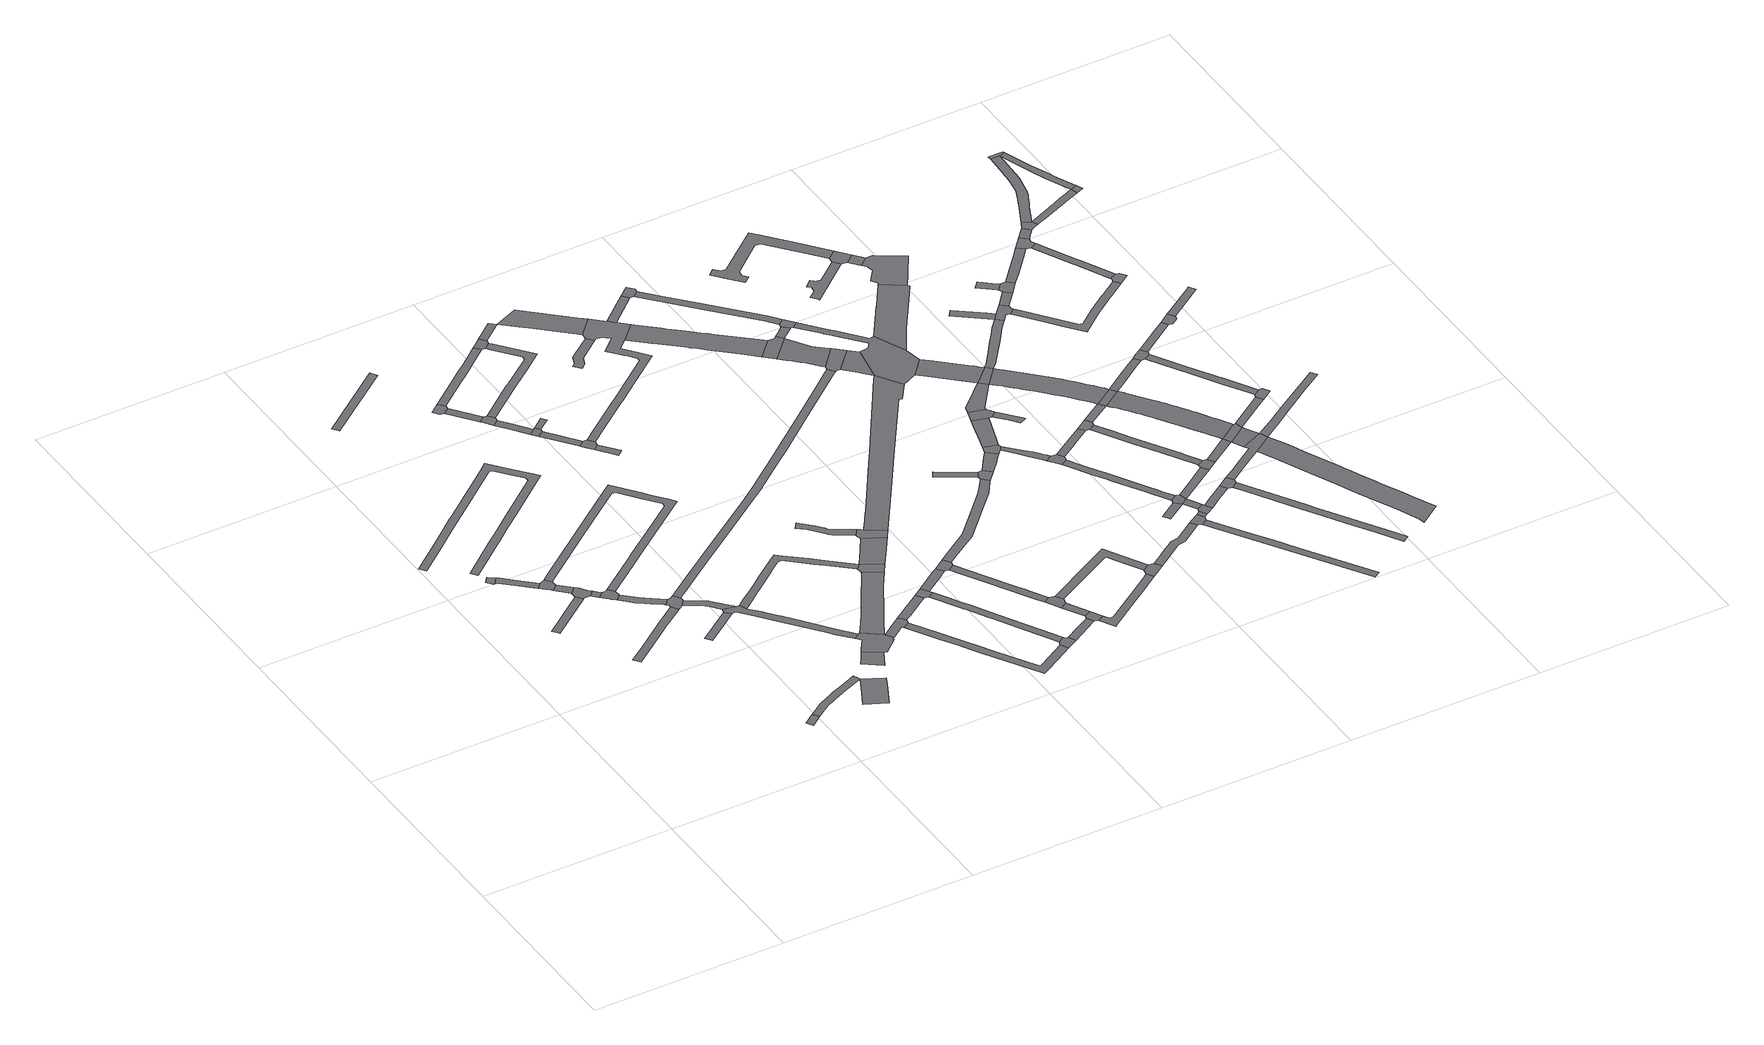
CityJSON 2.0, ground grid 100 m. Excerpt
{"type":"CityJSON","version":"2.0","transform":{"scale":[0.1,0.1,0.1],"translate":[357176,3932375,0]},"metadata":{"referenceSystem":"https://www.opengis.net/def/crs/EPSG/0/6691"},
"CityObjects":{
"road1":{"type":"Road","geometry":[{"type":"MultiSurface","lod":"1","boundaries":[[[0,1,2,3,4]]]}]},
"road2":{"type":"Road","attributes":{"RoadStructureAttribute.sectionType":"1"},"geometry":[{"type":"MultiSurface","lod":"1","boundaries":[[[5,6,7,8,9,10,11,12,13]]]}]},
"road3":{"type":"Road","attributes":{"RoadStructureAttribute.sectionType":"1"},"geometry":[{"type":"MultiSurface","lod":"1","boundaries":[[[3,14,15,16,17,18,19,20,4]]]}]},
"road4":{"type":"Road","geometry":[{"type":"MultiSurface","lod":"1","boundaries":[[[21,22,23,18,17,24,25,26]]]}]},
"road5":{"type":"Road","attributes":{"RoadStructureAttribute.sectionType":"1"},"geometry":[{"type":"MultiSurface","lod":"1","boundaries":[[[25,27,28,29,26]]]}]},
"road6":{"type":"Road","attributes":{"RoadStructureAttribute.sectionType":"1"},"geometry":[{"type":"MultiSurface","lod":"1","boundaries":[[[30,31,32,33,34,35,36,37,38,39]]]}]},
"road7":{"type":"Road","geometry":[{"type":"MultiSurface","lod":"1","boundaries":[[[40,41,42,28,27,13,12,43,44]]]}]},
"road8":{"type":"Road","geometry":[{"type":"MultiSurface","lod":"1","boundaries":[[[45,46,47,48]]]}]},
"road9":{"type":"Road","attributes":{"RoadStructureAttribute.sectionType":"1"},"geometry":[{"type":"MultiSurface","lod":"1","boundaries":[[[49,50,51,52,40,44]]]}]},
"road10":{"type":"Road","geometry":[{"type":"MultiSurface","lod":"1","boundaries":[[[53,54,55,56,51,50,57,58,59,60]]]}]},
"road11":{"type":"Road","attributes":{"RoadStructureAttribute.sectionType":"1"},"geometry":[{"type":"MultiSurface","lod":"1","boundaries":[[[61,62,63,64,65,66,67,68,69,70,71,72,73,74,75,76,77,78,79,80,81,82,83,84,85,86,87,88,89,90,91,92]]]}]},
"road12":{"type":"Road","attributes":{"RoadStructureAttribute.sectionType":"1"},"geometry":[{"type":"MultiSurface","lod":"1","boundaries":[[[93,94,95,96,97,98,99,100,101,102,103,104,53,60]]]}]},
"road13":{"type":"Road","geometry":[{"type":"MultiSurface","lod":"1","boundaries":[[[38,105,106,107,108,109,110,111,112,100,99,113,39]]]}]},
"road14":{"type":"Road","attributes":{"RoadStructureAttribute.sectionType":"1"},"geometry":[{"type":"MultiSurface","lod":"1","boundaries":[[[114,115,116,117,118,119,120,121]]]}]},
"road15":{"type":"Road","geometry":[{"type":"MultiSurface","lod":"1","boundaries":[[[47,122,123,124,125,126,127,128,129,130,131,132,133,134,135,129,136,137,138,139,140,141,142,143,48]]]}]},
"road16":{"type":"Road","geometry":[{"type":"MultiSurface","lod":"1","boundaries":[[[144,145,146,147,148,149,107,106]]]}]},
"road17":{"type":"Road","attributes":{"RoadStructureAttribute.sectionType":"1"},"geometry":[{"type":"MultiSurface","lod":"1","boundaries":[[[150,151,152,153,154,155]]]}]},
"road18":{"type":"Road","attributes":{"RoadStructureAttribute.sectionType":"1"},"geometry":[{"type":"MultiSurface","lod":"1","boundaries":[[[21,156,157,158,159,160,161,162,163,164,165,166,55,54,167,168,169,170,171,172,173,174,175,176,177,178,179,180,22]]]}]},
"road19":{"type":"Road","attributes":{"RoadStructureAttribute.sectionType":"1"},"geometry":[{"type":"MultiSurface","lod":"1","boundaries":[[[120,181,182,183,184,185,186,187,188,189,190,191,192,193,194,195,196,197,198,199,200,147,146,121]]]}]},
"road20":{"type":"Road","geometry":[{"type":"MultiSurface","lod":"1","boundaries":[[[201,202,203,204,205]]]}]},
"road21":{"type":"Road","geometry":[{"type":"MultiSurface","lod":"1","boundaries":[[[206,207,208,209,210,211,212]]]}]},
"road22":{"type":"Road","attributes":{"RoadStructureAttribute.sectionType":"1"},"geometry":[{"type":"MultiSurface","lod":"1","boundaries":[[[213,210,209,214,215]]]}]},
"road23":{"type":"Road","geometry":[{"type":"MultiSurface","lod":"1","boundaries":[[[189,188,216,217,202,201,218,219,220,221,222,223,224]]]}]},
"road24":{"type":"Road","geometry":[{"type":"MultiSurface","lod":"1","boundaries":[[[214,225,226,227,228,229,215]]]}]},
"road25":{"type":"Road","attributes":{"RoadStructureAttribute.sectionType":"1"},"geometry":[{"type":"MultiSurface","lod":"1","boundaries":[[[230,227,226,231,232,233]]]}]},
"road26":{"type":"Road","geometry":[{"type":"MultiSurface","lod":"1","boundaries":[[[234,235,233,232,236,237,238]]]}]},
"road27":{"type":"Road","attributes":{"RoadStructureAttribute.sectionType":"1"},"geometry":[{"type":"MultiSurface","lod":"1","boundaries":[[[239,240,241,242,243,244,245,246,247,248,249,250,200,199,251,252,253,254,255,256,257,258,259,260,261,262,263]]]}]},
"road28":{"type":"Road","geometry":[{"type":"MultiSurface","lod":"1","boundaries":[[[264,265,266,267,222,221,268,269]]]}]},
"road29":{"type":"Road","attributes":{"RoadStructureAttribute.sectionType":"1"},"geometry":[{"type":"MultiSurface","lod":"1","boundaries":[[[237,270,271,272,238]]]}]},
"road30":{"type":"Road","geometry":[{"type":"MultiSurface","lod":"1","boundaries":[[[234,273,274,275,235]]]}]},
"road31":{"type":"Road","attributes":{"RoadStructureAttribute.sectionType":"1"},"geometry":[{"type":"MultiSurface","lod":"1","boundaries":[[[276,277,278,279,280,206,212,281,282,283,284,285]]]}]},
"road32":{"type":"Road","geometry":[{"type":"MultiSurface","lod":"1","boundaries":[[[286,287,271,270,288,289,290,291]]]}]},
"road33":{"type":"Road","attributes":{"function":"3","RoadStructureAttribute.sectionType":"1"},"geometry":[{"type":"MultiSurface","lod":"1","boundaries":[[[292,293,294,295,296,297,298,299,300,224,223,301,302,303,304]]]}]},
"road34":{"type":"Road","attributes":{"RoadStructureAttribute.sectionType":"1"},"geometry":[{"type":"MultiSurface","lod":"1","boundaries":[[[290,305,306,291]]]}]},
"road35":{"type":"Road","attributes":{"RoadStructureAttribute.sectionType":"1"},"geometry":[{"type":"MultiSurface","lod":"1","boundaries":[[[265,307,308,309,310,311,312,313,314,315,266]]]}]},
"road36":{"type":"Road","attributes":{"RoadStructureAttribute.sectionType":"1"},"geometry":[{"type":"MultiSurface","lod":"1","boundaries":[[[316,317,318,319,320,321,322,229,228,323,324,325,326,327,328]]]}]},
"road37":{"type":"Road","attributes":{"RoadStructureAttribute.sectionType":"1"},"geometry":[{"type":"MultiSurface","lod":"1","boundaries":[[[329,330,331,332,333,334,335,336,337,338,339,340,341,342,343,344,345,346,264,269]]]}]},
"road38":{"type":"Road","geometry":[{"type":"MultiSurface","lod":"1","boundaries":[[[347,263,262,292,304]]]}]},
"road39":{"type":"Road","geometry":[{"type":"MultiSurface","lod":"1","boundaries":[[[348,312,311,349,350,351]]]}]},
"road40":{"type":"Road","geometry":[{"type":"MultiSurface","lod":"1","boundaries":[[[316,328,352,353,354,276,285]]]}]},
"road41":{"type":"Road","attributes":{"RoadStructureAttribute.sectionType":"1"},"geometry":[{"type":"MultiSurface","lod":"1","boundaries":[[[355,356,357,358,359,360,361,362,363,364,365,366,367,368]]]}]},
"road42":{"type":"Road","attributes":{"function":"3","RoadStructureAttribute.sectionType":"1"},"geometry":[{"type":"MultiSurface","lod":"1","boundaries":[[[369,370,371,372,263,347]]]}]},
"road43":{"type":"Road","attributes":{"RoadStructureAttribute.sectionType":"1"},"geometry":[{"type":"MultiSurface","lod":"1","boundaries":[[[108,373,374,375,376,377,378,379,380,381,382,383,384,385,386,387,388,389,390,391,392,393,394,395,396,397,398,399,400,401,109]]]}]},
"road44":{"type":"Road","attributes":{"RoadStructureAttribute.sectionType":"1"},"geometry":[{"type":"MultiSurface","lod":"1","boundaries":[[[402,403,404,405,406,407,350,349,408,409,410,411,412,413,414]]]}]},
"road45":{"type":"Road","attributes":{"RoadStructureAttribute.sectionType":"1"},"geometry":[{"type":"MultiSurface","lod":"1","boundaries":[[[415,348,351,416,417,418,419]]]}]},
"road46":{"type":"Road","attributes":{"RoadStructureAttribute.sectionType":"1"},"geometry":[{"type":"MultiSurface","lod":"1","boundaries":[[[420,353,352,421,422]]]}]},
"road47":{"type":"Road","geometry":[{"type":"MultiSurface","lod":"1","boundaries":[[[370,423,424,425,426,355,368,371]]]}]},
"road48":{"type":"Road","geometry":[{"type":"MultiSurface","lod":"1","boundaries":[[[338,337,427,428,429,430,402,414]]]}]},
"road49":{"type":"Road","attributes":{"RoadStructureAttribute.sectionType":"1"},"geometry":[{"type":"MultiSurface","lod":"1","boundaries":[[[431,432,433,434,435,436,437,438,439,440,441,442,443,444,445,446,447,448,449,450,287,286,451,452,453,454,455,456,457,458,459,460,461,462,463,464,465]]]}]},
"road50":{"type":"Road","geometry":[{"type":"MultiSurface","lod":"1","boundaries":[[[418,466,467,468,469,470,419]]]}]},
"road51":{"type":"Road","attributes":{"RoadStructureAttribute.sectionType":"1"},"geometry":[{"type":"MultiSurface","lod":"1","boundaries":[[[434,471,472,473,474,475,476,477,478,435]]]}]},
"road52":{"type":"Road","attributes":{"RoadStructureAttribute.sectionType":"1"},"geometry":[{"type":"MultiSurface","lod":"1","boundaries":[[[466,479,480,481,482,483,484,485,486,487,488,489,490,467]]]}]},
"road53":{"type":"Road","attributes":{"RoadStructureAttribute.sectionType":"1"},"geometry":[{"type":"MultiSurface","lod":"1","boundaries":[[[428,491,492,493,494,495,429]]]}]},
"road54":{"type":"Road","attributes":{"RoadStructureAttribute.sectionType":"1"},"geometry":[{"type":"MultiSurface","lod":"1","boundaries":[[[496,497,498,499,500,433,432,501,502,503,504,422]]]}]},
"road55":{"type":"Road","geometry":[{"type":"MultiSurface","lod":"1","boundaries":[[[505,506,485,484,507,508,509,510]]]}]},
"road56":{"type":"Road","attributes":{"RoadStructureAttribute.sectionType":"1"},"geometry":[{"type":"MultiSurface","lod":"1","boundaries":[[[511,509,508,512]]]}]},
"road57":{"type":"Road","geometry":[{"type":"MultiSurface","lod":"1","boundaries":[[[511,512,493,492,513,514]]]}]},
"road58":{"type":"Road","attributes":{"RoadStructureAttribute.sectionType":"1"},"geometry":[{"type":"MultiSurface","lod":"1","boundaries":[[[515,516,517,518,519,520,521,522,523,524,469,468,525,526,527,528,529,530,531,532,533,534,535,536]]]}]},
"road59":{"type":"Road","attributes":{"RoadStructureAttribute.sectionType":"1"},"geometry":[{"type":"MultiSurface","lod":"1","boundaries":[[[513,537,538,539,540,541,542,543,544,545,546,547,548,549,550,551,552,553,554,555,514]]]}]},
"road60":{"type":"Road","geometry":[{"type":"MultiSurface","lod":"1","boundaries":[[[464,556,557,465]]]}]},
"road61":{"type":"Road","attributes":{"function":"3","RoadStructureAttribute.sectionType":"1"},"geometry":[{"type":"MultiSurface","lod":"1","boundaries":[[[558,559,560,561,562,563,564,565,566,567,568,569,570,571,572,573,574,575,576,577,578,424,423]]]}]},
"road62":{"type":"Road","attributes":{"RoadStructureAttribute.sectionType":"1"},"geometry":[{"type":"MultiSurface","lod":"1","boundaries":[[[579,580,581,582,583,584,585,586,587,505,510]]]}]},
"road63":{"type":"Road","attributes":{"RoadStructureAttribute.sectionType":"1"},"geometry":[{"type":"MultiSurface","lod":"1","boundaries":[[[588,589,590,591,592,593,594,595,596,597,598,599,600,462,461,601,602,603,604,605,606,607,608,609,610]]]}]},
"road64":{"type":"Road","geometry":[{"type":"MultiSurface","lod":"1","boundaries":[[[556,611,612,613,614,615,557]]]}]},
"road65":{"type":"Road","attributes":{"RoadStructureAttribute.sectionType":"1"},"geometry":[{"type":"MultiSurface","lod":"1","boundaries":[[[616,617,618,619,620]]]}]},
"road66":{"type":"Road","geometry":[{"type":"MultiSurface","lod":"1","boundaries":[[[621,622,623,584,583,546,545]]]}]},
"road67":{"type":"Road","geometry":[{"type":"MultiSurface","lod":"1","boundaries":[[[624,616,620,625,515,536,626]]]}]},
"road68":{"type":"Road","geometry":[{"type":"MultiSurface","lod":"1","boundaries":[[[627,628,629,630,588,610]]]}]},
"road69":{"type":"Road","attributes":{"RoadStructureAttribute.sectionType":"1"},"geometry":[{"type":"MultiSurface","lod":"1","boundaries":[[[631,632,633,613,612,634,635,636,637,638,639]]]}]},
"road70":{"type":"Road","attributes":{"RoadStructureAttribute.sectionType":"1"},"geometry":[{"type":"MultiSurface","lod":"1","boundaries":[[[640,641,642,643,644,624,626]]]}]},
"road71":{"type":"Road","attributes":{"RoadStructureAttribute.sectionType":"1"},"geometry":[{"type":"MultiSurface","lod":"1","boundaries":[[[645,646,647,648,628,627,649,650,651,652,653,654,655]]]}]},
"road72":{"type":"Road","geometry":[{"type":"MultiSurface","lod":"1","boundaries":[[[656,657,643,642,658,659]]]}]},
"road73":{"type":"Road","attributes":{"RoadStructureAttribute.sectionType":"1"},"geometry":[{"type":"MultiSurface","lod":"1","boundaries":[[[628,660,661,662,663,629]]]}]},
"road74":{"type":"Road","geometry":[{"type":"MultiSurface","lod":"1","boundaries":[[[654,387,386,664,665,666,667,668,655]]]}]},
"road75":{"type":"Road","attributes":{"RoadStructureAttribute.sectionType":"1"},"geometry":[{"type":"MultiSurface","lod":"1","boundaries":[[[669,670,671,672,673,674,675,676,677,623,622]]]}]},
"road76":{"type":"Road","attributes":{"RoadStructureAttribute.sectionType":"1"},"geometry":[{"type":"MultiSurface","lod":"1","boundaries":[[[665,678,679,566,680,666]]]}]},
"road77":{"type":"Road","geometry":[{"type":"MultiSurface","lod":"1","boundaries":[[[681,639,638,662,661,682]]]}]},
"road78":{"type":"Road","attributes":{"RoadStructureAttribute.sectionType":"1"},"geometry":[{"type":"MultiSurface","lod":"1","boundaries":[[[683,684,657,656,685,686,687]]]}]},
"road79":{"type":"Road","attributes":{"RoadStructureAttribute.sectionType":"1"},"geometry":[{"type":"MultiSurface","lod":"1","boundaries":[[[688,689,690,691,692,693,659,658,694,695,696,697,698,699]]]}]},
"road80":{"type":"Road","geometry":[{"type":"MultiSurface","lod":"1","boundaries":[[[700,701,702,703,704,705,706,707,688,699,708,709,710,711]]]}]},
"road81":{"type":"Road","geometry":[{"type":"MultiSurface","lod":"1","boundaries":[[[712,713,714,715,716,681,682,717,718,719,720,721,722,723,680,566,565,724,725]]]}]},
"road82":{"type":"Road","geometry":[{"type":"MultiSurface","lod":"1","boundaries":[[[686,726,727,728,729,730,731,687]]]}]},
"road83":{"type":"Road","attributes":{"RoadStructureAttribute.sectionType":"1"},"geometry":[{"type":"MultiSurface","lod":"1","boundaries":[[[732,733,734,735,736,737,738,739,740,741,742,743,744,745,746,747,748,749,750,751,752,700,711]]]}]},
"road84":{"type":"Road","attributes":{"RoadStructureAttribute.sectionType":"1"},"geometry":[{"type":"MultiSurface","lod":"1","boundaries":[[[726,753,754,755,756,727]]]}]},
"road85":{"type":"Road","attributes":{"RoadStructureAttribute.sectionType":"1"},"geometry":[{"type":"MultiSurface","lod":"1","boundaries":[[[757,758,759,730,729,760,761,762,763]]]}]},
"road86":{"type":"Road","geometry":[{"type":"MultiSurface","lod":"1","boundaries":[[[764,673,672,765,766,767,768]]]}]},
"road87":{"type":"Road","attributes":{"RoadStructureAttribute.sectionType":"1"},"geometry":[{"type":"MultiSurface","lod":"1","boundaries":[[[769,770,771,772,769,773,774,775,776,777]]]}]},
"road88":{"type":"Road","attributes":{"RoadStructureAttribute.sectionType":"1"},"geometry":[{"type":"MultiSurface","lod":"1","boundaries":[[[778,779,780,703,702,781,782,783]]]}]},
"road89":{"type":"Road","attributes":{"RoadStructureAttribute.sectionType":"1"},"geometry":[{"type":"MultiSurface","lod":"1","boundaries":[[[767,784,785,768]]]}]},
"road90":{"type":"Road","geometry":[{"type":"MultiSurface","lod":"1","boundaries":[[[743,742,770,769,777,786]]]}]},
"road91":{"type":"Road","attributes":{"RoadStructureAttribute.sectionType":"1"},"geometry":[{"type":"MultiSurface","lod":"1","boundaries":[[[724,787,788,763,789,790,791,792,793,725]]]}]},
"road92":{"type":"Road","geometry":[{"type":"MultiSurface","lod":"1","boundaries":[[[775,774,785,784,794,795]]]}]},
"road93":{"type":"Road","attributes":{"RoadStructureAttribute.sectionType":"1"},"geometry":[{"type":"MultiSurface","lod":"1","boundaries":[[[796,797,798,799,800,801,802,803,804,766,765]]]}]},
"road94":{"type":"Road","geometry":[{"type":"MultiSurface","lod":"1","boundaries":[[[805,806,807,808,809,810,811,812,813,814,815,816,817,818,819,820,821,822,823]]]}]},
"road95":{"type":"Road","geometry":[{"type":"MultiSurface","lod":"1","boundaries":[[[763,762,824,789]]]}]},
"road96":{"type":"Road","geometry":[{"type":"MultiSurface","lod":"1","boundaries":[[[825,826,827,828,778,783]]]}]},
"road97":{"type":"Road","attributes":{"RoadStructureAttribute.sectionType":"1"},"geometry":[{"type":"MultiSurface","lod":"1","boundaries":[[[829,830,831,832,833,834,835,836,837,838,839,840]]]}]},
"road98":{"type":"Road","attributes":{"RoadStructureAttribute.sectionType":"1"},"geometry":[{"type":"MultiSurface","lod":"1","boundaries":[[[794,841,842,843,844,845,795]]]}]},
"road99":{"type":"Road","attributes":{"RoadStructureAttribute.sectionType":"1"},"geometry":[{"type":"MultiSurface","lod":"1","boundaries":[[[777,846,847,848,849,850,851,786]]]}]},
"road100":{"type":"Road","attributes":{"function":"3","RoadStructureAttribute.sectionType":"1"},"geometry":[{"type":"MultiSurface","lod":"1","boundaries":[[[852,853,854,855,856,857,858,859,713,712]]]}]},
"road101":{"type":"Road","attributes":{"RoadStructureAttribute.sectionType":"1"},"geometry":[{"type":"MultiSurface","lod":"1","boundaries":[[[860,861,862,863,864,865,866,867,826,825,868,869,870,871,872,873,874,875,876]]]}]},
"road102":{"type":"Road","attributes":{"RoadStructureAttribute.sectionType":"1"},"geometry":[{"type":"MultiSurface","lod":"1","boundaries":[[[828,827,877,878]]]}]},
"road103":{"type":"Road","attributes":{"RoadStructureAttribute.sectionType":"1"},"geometry":[{"type":"MultiSurface","lod":"1","boundaries":[[[879,880,881,882,883,884,885,886,887,888,889,890,891,892,893,894,895,896,897,898,899,900,824,762,901,902,903,904,905,906,907,908,909,910,911,912,913,914,915,916,917,918,919,878,920]]]}]},
"road104":{"type":"Road","geometry":[{"type":"MultiSurface","lod":"1","boundaries":[[[921,922,923,924,844,843,925]]]}]},
"road105":{"type":"Road","geometry":[{"type":"MultiSurface","lod":"1","boundaries":[[[926,927,928,929,860,876,849,848]]]}]},
"road106":{"type":"Road","attributes":{"RoadStructureAttribute.sectionType":"1"},"geometry":[{"type":"MultiSurface","lod":"1","boundaries":[[[930,931,932,933,934,789,824,935,936,937,938,939,940,941]]]}]},
"road107":{"type":"Road","geometry":[{"type":"MultiSurface","lod":"1","boundaries":[[[942,943,805,823,829,840]]]}]},
"road108":{"type":"Road","attributes":{"RoadStructureAttribute.sectionType":"1"},"geometry":[{"type":"MultiSurface","lod":"1","boundaries":[[[944,943,942,945]]]}]},
"road109":{"type":"Road","geometry":[{"type":"MultiSurface","lod":"1","boundaries":[[[920,878,877,946]]]}]},
"road110":{"type":"Road","attributes":{"RoadStructureAttribute.sectionType":"1"},"geometry":[{"type":"MultiSurface","lod":"1","boundaries":[[[947,948,949,950,951,952,953,954,955,956,957,958,921,925]]]}]},
"road111":{"type":"Road","geometry":[{"type":"MultiSurface","lod":"1","boundaries":[[[959,960,961,962,963,857,856,964,965,966,967,968,944,945]]]}]},
"road112":{"type":"Road","attributes":{"RoadStructureAttribute.sectionType":"1"},"geometry":[{"type":"MultiSurface","lod":"1","boundaries":[[[969,970,971,972,941]]]}]},
"road113":{"type":"Road","attributes":{"RoadStructureAttribute.sectionType":"1"},"geometry":[{"type":"MultiSurface","lod":"1","boundaries":[[[973,928,927,974,975,976,977]]]}]},
"road114":{"type":"Road","attributes":{"RoadStructureAttribute.sectionType":"1"},"geometry":[{"type":"MultiSurface","lod":"1","boundaries":[[[877,978,979,980,981,982,983,984,985,986,987,988,989,990,991,992,993,994,995,977,996,997,998,999,1000,1001,1002,1003,1004,1005,1006,1007,1008,1009,1010,1011,1012,1013,1014,1015,1016,1017,1018,1019,1020,1021,1022,1023,1024,946]]]}]},
"road115":{"type":"Road","attributes":{"RoadStructureAttribute.sectionType":"1"},"geometry":[{"type":"MultiSurface","lod":"1","boundaries":[[[1025,1026,1027,1028,1029,1030,923,922,1031,1032,1033,1034]]]}]},
"road116":{"type":"Road","geometry":[{"type":"MultiSurface","lod":"1","boundaries":[[[1035,1036,1037,1038,969,941,940,1039,1040,1041]]]}]},
"road117":{"type":"Road","attributes":{"RoadStructureAttribute.sectionType":"1"},"geometry":[{"type":"MultiSurface","lod":"1","boundaries":[[[1042,1043,1044,1045,1046,920,946,1047,1048,1049,1050,1051]]]}]},
"road118":{"type":"Road","geometry":[{"type":"MultiSurface","lod":"1","boundaries":[[[1052,1053,996,977,976,1054,1055,1056]]]}]},
"road119":{"type":"Road","geometry":[{"type":"MultiSurface","lod":"1","boundaries":[[[1057,1058,1054,976,1059,1060,1026,1025]]]}]},
"road120":{"type":"Road","attributes":{"RoadStructureAttribute.sectionType":"1"},"geometry":[{"type":"MultiSurface","lod":"1","boundaries":[[[1061,1037,1036,1062,1063,1064]]]}]},
"road121":{"type":"Road","geometry":[{"type":"MultiSurface","lod":"1","boundaries":[[[1065,1066,1067,1068,1069]]]}]},
"road122":{"type":"Road","attributes":{"RoadStructureAttribute.sectionType":"1"},"geometry":[{"type":"MultiSurface","lod":"1","boundaries":[[[1033,1070,1071,1072,1073,1074,1075,1076,1077,1078,1079,1080,1081,1082,1083,1084,1085,1086,1087,1088,1089,1090,1091,1092,1093,1094,1095,1096,1097,1098,1034]]]}]},
"road123":{"type":"Road","geometry":[{"type":"MultiSurface","lod":"1","boundaries":[[[1063,1099,1100,1065,1069,1101,1064]]]}]},
"road124":{"type":"Road","geometry":[{"type":"MultiSurface","lod":"1","boundaries":[[[1102,1042,1051,1103,1104,1105,1106]]]}]},
"road125":{"type":"Road","attributes":{"RoadStructureAttribute.sectionType":"1"},"geometry":[{"type":"MultiSurface","lod":"1","boundaries":[[[1107,1108,1109,1110,1111,1056,1055]]]}]},
"road126":{"type":"Road","attributes":{"RoadStructureAttribute.sectionType":"1"},"geometry":[{"type":"MultiSurface","lod":"1","boundaries":[[[1040,1112,1113,1114,1115,1116,1117,1118,1119,1120,1121,1122,1123,1124,1125,1126,1127,1128,1129,1130,1041]]]}]},
"road127":{"type":"Road","attributes":{"RoadStructureAttribute.sectionType":"1"},"geometry":[{"type":"MultiSurface","lod":"1","boundaries":[[[1131,1132,1133,1134,1135,1136,1137,1138,1139,1104,1103,1140,1141,1142,1143]]]}]},
"road128":{"type":"Road","attributes":{"RoadStructureAttribute.sectionType":"1"},"geometry":[{"type":"MultiSurface","lod":"1","boundaries":[[[1144,1145,1146,1147,1148,1149,1100,1099]]]}]},
"road129":{"type":"Road","attributes":{"RoadStructureAttribute.sectionType":"1"},"geometry":[{"type":"MultiSurface","lod":"1","boundaries":[[[1105,1150,1151,1152,1153,1106]]]}]},
"road130":{"type":"Road","geometry":[{"type":"MultiSurface","lod":"1","boundaries":[[[1109,1108,1154,1155,1156,1131,1143]]]}]},
"road131":{"type":"Road","attributes":{"RoadStructureAttribute.sectionType":"1"},"geometry":[{"type":"MultiSurface","lod":"1","boundaries":[[[1157,1158,1159,1160,1161,1162,1163,1164,1165,1166,1025,1034]]]}]},
"road132":{"type":"Road","geometry":[{"type":"MultiSurface","lod":"1","boundaries":[[[1167,1147,1146,1168,1169,1170,1171,1172,1173]]]}]},
"road133":{"type":"Road","geometry":[{"type":"MultiSurface","lod":"1","boundaries":[[[1174,1175,1152,1151,1176,1177,1178]]]}]},
"road134":{"type":"Road","attributes":{"RoadStructureAttribute.sectionType":"1"},"geometry":[{"type":"MultiSurface","lod":"1","boundaries":[[[1179,1180,1169,1168,1181,1182,1183,1184]]]}]},
"road135":{"type":"Road","attributes":{"RoadStructureAttribute.sectionType":"1"},"geometry":[{"type":"MultiSurface","lod":"1","boundaries":[[[1172,1185,1186,1173]]]}]},
"road136":{"type":"Road","geometry":[{"type":"MultiSurface","lod":"1","boundaries":[[[1183,1187,1121,1120,1188,1189,1190,1184]]]}]},
"road137":{"type":"Road","geometry":[{"type":"MultiSurface","lod":"1","boundaries":[[[1191,1186,1185,1192,1193,1194]]]}]},
"road138":{"type":"Road","attributes":{"RoadStructureAttribute.sectionType":"1"},"geometry":[{"type":"MultiSurface","lod":"1","boundaries":[[[1195,1196,1197,1198,1199,1200,1174,1178]]]}]},
"road139":{"type":"Road","attributes":{"RoadStructureAttribute.sectionType":"1"},"geometry":[{"type":"MultiSurface","lod":"1","boundaries":[[[1201,1202,1203,1204,1205,1206,1207,1208,1191,1194,1209,1210,1211,1212,1213,1214,1215,1216,1217]]]}]},
"road140":{"type":"Road","attributes":{"RoadStructureAttribute.sectionType":"1"},"geometry":[{"type":"MultiSurface","lod":"1","boundaries":[[[1193,1218,1219,1220,1221,1222,1223,1224,1225,1226,1227,1228,1229,1230,1194]]]}]},
"road141":{"type":"Road","attributes":{"RoadStructureAttribute.sectionType":"1"},"geometry":[{"type":"MultiSurface","lod":"1","boundaries":[[[1231,1232,1201,1217,1233,1234]]]}]},
"road142":{"type":"Road","attributes":{"RoadStructureAttribute.sectionType":"1"},"geometry":[{"type":"MultiSurface","lod":"1","boundaries":[[[1235,1236,1237,1238,1233,1217,1239,1240,1241,1242,1243,1244,1245,1225,1246]]]}]},
"road143":{"type":"Road","geometry":[{"type":"MultiSurface","lod":"1","boundaries":[[[1225,1224,1247,1248,1249,1246]]]}]}
},
"vertices":[
[242,2062,0],[218,2029,0],[243,1998,0],[251,2004,0],[275,2038,0],
[459,1689,0],[289,1561,0],[312,1531,0],[315,1527,0],[319,1531,0],[486,1657,0],[528,1689,0],[538,1697,0],[513,1730,0],
[260,1997,0],[266,1994,0],[306,1956,0],[400,1871,0],[427,1900,0],[333,1986,0],[289,2028,0],
[480,1880,0],[456,1912,0],[441,1901,0],[445,1830,0],[452,1823,0],[481,1851,0],
[514,1760,0],[544,1794,0],[506,1828,0],
[733,1361,0],[681,1322,0],[587,1252,0],[496,1185,0],[520,1153,0],[592,1206,0],[700,1286,0],[765,1334,0],[872,1408,0],[848,1442,0],
[602,1727,0],[585,1744,0],[561,1778,0],[545,1702,0],[575,1700,0],
[933,374,0],[955,343,0],[1012,386,0],[991,416,0],
[604,1670,0],[606,1668,0],[634,1695,0],[627,1702,0],
[692,1640,0],[690,1671,0],[666,1703,0],[654,1694,0],[616,1658,0],[640,1634,0],[646,1628,0],[664,1611,0],
[406,2247,0],[435,2270,0],[509,2330,0],[603,2405,0],[844,2599,0],[761,2696,0],[670,2804,0],[629,2771,0],[413,2599,0],[343,2543,0],[317,2523,0],[259,2476,0],[162,2397,0],[7,2274,0],[32,2242,0],[187,2366,0],[303,2461,0],[342,2492,0],[363,2508,0],[438,2567,0],[564,2668,0],[656,2742,0],[674,2738,0],[730,2671,0],[777,2616,0],[776,2595,0],[578,2437,0],[480,2358,0],[428,2316,0],[381,2278,0],[191,2125,0],[215,2095,0],
[718,1560,0],[726,1552,0],[737,1544,0],[761,1526,0],[785,1508,0],[833,1473,0],[838,1468,0],[864,1499,0],[856,1506,0],[835,1521,0],[829,1525,0],[756,1579,0],
[896,1425,0],[898,1426,0],[924,1457,0],[922,1478,0],[899,1511,0],[893,1507,0],[882,1499,0],[877,1499,0],[848,1460,0],
[948,1221,0],[937,1213,0],[861,1160,0],[884,1128,0],[958,1180,0],[961,1183,0],[1064,1258,0],[1034,1284,0],
[1088,439,0],[1126,456,0],[1141,463,0],[1159,471,0],[1197,488,0],[1201,490,0],[1312,535,0],[1313,535,0],[1269,445,0],[1250,408,0],[1228,365,0],[1336,311,0],[1400,439,0],[1421,481,0],[1298,570,0],[1295,569,0],[1214,536,0],[1186,524,0],[1159,512,0],[1132,500,0],[1109,489,0],[1065,468,0],
[989,1367,0],[994,1364,0],[1040,1306,0],[1106,1293,0],[1024,1386,0],[1017,1394,0],
[568,3660,0],[295,3453,0],[205,3385,0],[226,3357,0],[229,3353,0],[590,3626,0],
[496,1892,0],[757,2091,0],[940,2231,0],[1053,2317,0],[1073,2314,0],[1153,2211,0],[1215,2132,0],[1212,2112,0],[1047,1988,0],[911,1886,0],[858,1846,0],[860,1798,0],[930,1851,0],[1108,1984,0],[1280,2113,0],[1253,2148,0],[1231,2177,0],[1198,2219,0],[1186,2234,0],[1176,2246,0],[1073,2380,0],[1072,2381,0],[968,2302,0],[728,2119,0],[488,1937,0],
[1083,1258,0],[1144,1190,0],[1149,1183,0],[1214,1101,0],[1355,923,0],[1367,908,0],[1391,878,0],[1450,809,0],[1480,834,0],[1422,903,0],[1372,968,0],[1310,1047,0],[1247,1128,0],[1230,1149,0],[1203,1181,0],[1191,1196,0],[1176,1214,0],[1148,1245,0],[1140,1254,0],[1126,1293,0],
[1509,653,0],[1420,704,0],[1400,669,0],[1373,632,0],[1464,567,0],
[712,3300,0],[660,3257,0],[685,3226,0],[705,3224,0],[737,3249,0],[738,3268,0],[738,3269,0],
[844,3111,0],[812,3086,0],[844,3110,0],
[1471,784,0],[1431,724,0],[1523,648,0],[1600,714,0],[1596,720,0],[1608,728,0],[1583,764,0],[1580,771,0],[1490,835,0],
[821,3074,0],[853,3032,0],[885,3056,0],[887,3076,0],[864,3109,0],
[929,2999,0],[897,2974,0],[961,2889,0],[993,2913,0],
[1020,2896,0],[1002,2920,0],[979,2865,0],[986,2856,0],[1018,2880,0],
[1644,1377,0],[1576,1436,0],[1536,1470,0],[1482,1517,0],[1454,1542,0],[1422,1518,0],[1318,1439,0],[1257,1392,0],[1229,1372,0],[1174,1333,0],[1155,1317,0],[1147,1311,0],[1148,1260,0],[1196,1298,0],[1238,1331,0],[1260,1348,0],[1378,1438,0],[1379,1439,0],[1441,1486,0],[1462,1486,0],[1519,1436,0],[1575,1387,0],[1617,1351,0],[1726,1256,0],[1752,1282,0],
[1718,790,0],[1722,810,0],[1696,846,0],[1652,814,0],[1678,778,0],[1683,769,0],
[1109,2698,0],[1140,2723,0],[1135,2729,0],
[1081,2942,0],[1080,2943,0],[1063,2966,0],
[1071,3583,0],[1017,3539,0],[975,3505,0],[915,3458,0],[856,3412,0],[891,3389,0],[934,3422,0],[1000,3473,0],[1007,3479,0],[1097,3552,0],
[1186,2689,0],[1162,2720,0],[1118,2686,0],[1130,2671,0],[1153,2641,0],[1184,2666,0],
[1730,1227,0],[1722,1213,0],[1686,1151,0],[1659,1109,0],[1602,1011,0],[1590,991,0],[1571,959,0],[1569,956,0],[1529,892,0],[1629,858,0],[1670,928,0],[1762,1088,0],[1817,1170,0],
[1227,2548,0],[1258,2572,0],
[1729,815,0],[1752,830,0],[1802,863,0],[1843,891,0],[1878,914,0],[1852,951,0],[1821,930,0],[1723,865,0],[1702,850,0],
[1116,3551,0],[1133,3529,0],[1230,3410,0],[1228,3389,0],[1135,3319,0],[1065,3265,0],[1053,3257,0],[1078,3225,0],[1097,3240,0],[1193,3314,0],[1297,3394,0],[1158,3563,0],[1147,3576,0],
[1783,602,0],[1827,529,0],[1867,461,0],[1892,420,0],[1991,254,0],[2057,143,0],[2082,157,0],[2161,202,0],[2250,254,0],[2229,291,0],[2141,241,0],[2080,206,0],[2063,210,0],[1948,404,0],[1897,488,0],[1873,530,0],[1868,537,0],[1805,643,0],
[1853,1225,0],
[1895,981,0],[1897,909,0],[1930,929,0],[1921,944,0],
[1149,3597,0],[1125,3627,0],[1088,3597,0],
[1875,1514,0],[1762,1588,0],[1755,1597,0],[1726,1635,0],[1663,1697,0],[1639,1665,0],[1682,1630,0],[1741,1553,0],[1746,1546,0],[1758,1536,0],[1794,1514,0],[1795,1514,0],[1839,1486,0],[1848,1480,0],
[1914,1317,0],[1964,1392,0],[1858,1448,0],[1811,1374,0],
[943,1494,0],[950,1498,0],[985,1523,0],[1070,1584,0],[1156,1646,0],[1398,1816,0],[1589,1951,0],[1648,1993,0],[1824,2131,0],[1896,2186,0],[2141,2385,0],[2225,2452,0],[2376,2572,0],[2399,2590,0],[2374,2622,0],[2351,2604,0],[2305,2566,0],[2272,2540,0],[2199,2482,0],[2116,2416,0],[1868,2216,0],[1816,2175,0],[1624,2025,0],[1526,1955,0],[1374,1848,0],[1134,1679,0],[1051,1620,0],[918,1524,0],[917,1524,0],
[2270,335,0],[2240,388,0],[2102,633,0],[2029,762,0],[2004,805,0],[1974,855,0],[1988,756,0],[1990,752,0],[1997,740,0],[2054,638,0],[2068,614,0],[2129,505,0],[2236,316,0],
[2009,1061,0],[2027,1017,0],[2035,1023,0],[2062,1042,0],[2033,1077,0],
[1223,3707,0],[1239,3669,0],[1254,3681,0],
[1993,1436,0],[1901,1497,0],[1889,1505,0],[1877,1513,0],
[2265,262,0],[2309,287,0],[2289,323,0],[2275,327,0],
[1694,3444,0],[1630,3503,0],[1549,3414,0],[1546,3383,0],[1573,3348,0],[1584,3356,0],[1614,3353,0],[1649,3323,0],[1605,3283,0],[1574,3255,0],[1613,3210,0],[1634,3184,0],[1645,3170,0],[1674,3134,0],[1673,3114,0],[1610,3065,0],[1546,3016,0],[1433,2929,0],[1400,2904,0],[1236,2778,0],[1260,2747,0],[1424,2872,0],[1461,2900,0],[1570,2985,0],[1741,3116,0],[1690,3179,0],[1649,3229,0],[1643,3236,0],[1688,3276,0],[1689,3277,0],[1694,3282,0],[1776,3370,0],[1741,3402,0],[1726,3415,0],[1699,3448,0],
[2082,1039,0],[2116,1062,0],[2119,1081,0],[2094,1119,0],[2081,1110,0],
[1432,3296,0],[1424,3290,0],[1406,3244,0],[1390,3232,0],[1417,3196,0],[1445,3218,0],[1461,3260,0],[1500,3291,0],
[2109,992,0],[2164,897,0],[2253,743,0],[2271,712,0],[2310,645,0],[2332,608,0],[2366,628,0],[2365,630,0],[2315,716,0],[2306,732,0],[2283,771,0],[2199,917,0],
[2394,336,0],[2453,369,0],[2433,403,0],[2374,371,0],[2357,362,0],
[1271,3665,0],[1331,3611,0],[1365,3581,0],[1514,3446,0],[1521,3440,0],[1611,3520,0],[1592,3537,0],[1444,3671,0],[1378,3732,0],
[2396,621,0],[2395,621,0],[2369,542,0],[2375,532,0],[2411,552,0],[2419,583,0],
[2473,442,0],[2438,422,0],
[2473,363,0],[2508,384,0],
[2553,1555,0],[2552,1552,0],[2545,1543,0],[2517,1505,0],[2494,1473,0],[2457,1435,0],[2346,1316,0],[2270,1238,0],[2234,1215,0],[2135,1147,0],[2159,1109,0],[2301,1203,0],[2303,1204,0],[2377,1282,0],[2463,1372,0],[2531,1444,0],[2551,1473,0],[2557,1482,0],[2572,1504,0],[2578,1512,0],[2580,1515,0],[2588,1524,0],
[2511,298,0],[2519,284,0],[2526,289,0],[2531,293,0],[2696,407,0],[2714,419,0],[2752,445,0],[2832,500,0],[2861,520,0],[2838,554,0],[2819,541,0],[2809,533,0],[2721,473,0],[2693,453,0],[2673,440,0],[2551,355,0],[2544,350,0],[2537,352,0],[2524,355,0],
[1875,3546,0],[1849,3576,0],
[2042,1511,0],[2144,1664,0],[2274,1861,0],[2303,1905,0],[2496,2197,0],[2541,2266,0],[2556,2257,0],[2619,2346,0],[2535,2475,0],[2489,2403,0],[2446,2335,0],[2445,2335,0],[2304,2114,0],[2224,1990,0],[2174,1913,0],[2144,1866,0],[1984,1618,0],[1970,1598,0],[1917,1520,0],[1911,1512,0],[1902,1498,0],
[2458,604,0],[2648,706,0],[2745,759,0],[2805,654,0],[2844,585,0],[2881,610,0],[2844,676,0],[2762,819,0],[2655,761,0],
[2251,2947,0],[2188,3002,0],[2065,3113,0],[2046,3131,0],[2040,3136,0],[2018,3154,0],[2003,3167,0],[1981,3187,0],[1935,3228,0],[1898,3260,0],[1890,3268,0],[1880,3276,0],[1802,3345,0],[1702,3275,0],[1788,3198,0],[1809,3179,0],[1890,3108,0],[1916,3084,0],[1920,3080,0],[1948,3056,0],[1979,3028,0],[2107,2910,0],[2165,2855,0],
[1895,3545,0],[1896,3544,0],[1926,3570,0],[1928,3591,0],[1902,3621,0],
[2569,1605,0],[2552,1615,0],[2394,1711,0],[2375,1681,0],[2550,1571,0],
[2883,535,0],[2932,570,0],[2909,603,0],
[2593,1608,0],[2552,1564,0],[2632,1573,0],
[2216,2808,0],[2325,2923,0],[2299,2955,0],[2286,2944,0],
[2345,3107,0],[2148,3324,0],[2001,3487,0],[1945,3489,0],[2014,3413,0],[2115,3301,0],[2315,3080,0],[2359,3026,0],[2390,3052,0],
[2682,1629,0],[2689,1637,0],[2723,1677,0],[2673,1719,0],[2651,1689,0],
[2445,2769,0],[2414,2797,0],[2411,2799,0],[2400,2810,0],[2251,2774,0],[2270,2757,0],[2298,2730,0],[2308,2721,0],[2366,2655,0],[2376,2645,0],[2469,2749,0],
[2754,1736,0],[2684,1756,0],[2742,1698,0],[2758,1719,0],
[2348,2942,0],[2389,2975,0],[2357,3003,0],[2319,2972,0],
[2402,2593,0],[2425,2591,0],[2523,2700,0],[2485,2734,0],[2479,2740,0],
[2985,606,0],[3076,669,0],[3116,675,0],[3229,752,0],[3206,785,0],[3101,713,0],[3061,707,0],[2982,653,0],[2963,640,0],
[2485,2528,0],[2508,2504,0],[2568,2660,0],
[2434,2999,0],[2403,2974,0],
[2730,1916,0],[2699,1808,0],[2768,1778,0],[2820,1932,0],[2741,1954,0],
[2916,1544,0],[2906,1557,0],[2901,1563,0],[2879,1593,0],[2864,1609,0],[2821,1653,0],[2798,1629,0],[2828,1592,0],[2848,1568,0],[2854,1560,0],[2869,1539,0],[2884,1520,0],
[2963,1482,0],[2966,1500,0],[2967,1504,0],[2946,1538,0],[2938,1537,0],[2931,1537,0],[2924,1539,0],[2920,1541,0],[2897,1501,0],[2897,1500,0],[2923,1469,0],[2929,1461,0],
[2757,2563,0],[2683,2728,0],[2659,2725,0],[2563,2842,0],[2515,2900,0],[2496,2864,0],[2498,2862,0],[2526,2830,0],[2531,2824,0],[2636,2701,0],[2640,2696,0],[2618,2666,0],[2696,2384,0],[2774,2475,0],
[2837,1933,0],[2868,1959,0],[2853,1978,0],[2841,1994,0],[2759,2018,0],[2747,1974,0],
[2968,1394,0],[2982,1370,0],[3018,1308,0],[3020,1305,0],[3032,1288,0],[3047,1263,0],[3064,1234,0],[3152,1086,0],[3167,1061,0],[3196,1012,0],[3220,972,0],[3254,996,0],[3220,1050,0],[3202,1079,0],[3181,1115,0],[3105,1244,0],[3082,1282,0],[3065,1310,0],[3055,1324,0],[3054,1326,0],[2997,1423,0],
[2890,1873,0],[2927,1828,0],[2964,1843,0],[2951,1858,0],
[2858,2136,0],[2769,2050,0],[2761,2024,0],[2845,2008,0],[2846,2010,0],[2950,2150,0],[2913,2186,0],
[3218,793,0],[3248,746,0],[3281,768,0],[3287,788,0],[3266,823,0],
[3250,926,0],[3217,952,0],[3123,889,0],[3145,854,0],[3262,906,0],[3290,856,0],[3325,876,0],[3297,926,0],[3284,949,0],
[3127,1657,0],[3046,1604,0],[2969,1553,0],[3035,1549,0],[3079,1578,0],[3154,1627,0],
[3308,802,0],[3286,836,0],
[3273,990,0],
[2728,2354,0],[2859,2234,0],[2999,2269,0],[2980,2287,0],[2962,2303,0],[2940,2323,0],[2808,2444,0],
[3352,830,0],[3331,866,0],
[3412,491,0],[3507,342,0],[3723,4,0],[3757,25,0],[3535,372,0],[3462,487,0],[3418,555,0],[3418,556,0],[3349,662,0],
[2855,3377,0],[2797,3446,0],[2772,3476,0],[2618,3660,0],[2591,3692,0],[2364,3506,0],[2334,3508,0],[2310,3537,0],[2276,3508,0],[2324,3450,0],[2387,3376,0],[2421,3405,0],[2400,3430,0],[2403,3460,0],[2567,3595,0],[2597,3592,0],[2745,3415,0],[2751,3408,0],[2809,3338,0],
[3028,2242,0],
[3172,1623,0],[3206,1644,0],[3210,1664,0],[3188,1697,0],
[2806,3309,0],[2696,3218,0],[2666,3221,0],[2661,3227,0],[2648,3240,0],[2611,3207,0],[2627,3190,0],[2624,3160,0],[2584,3127,0],[2605,3102,0],[2613,3092,0],[2835,3274,0],
[3398,862,0],[3408,869,0],[3487,922,0],[3465,955,0],[3377,896,0],
[3432,1049,0],[3466,1072,0],[3484,1084,0],[3461,1119,0],[3432,1100,0],[3371,1057,0],
[2779,2600,0],[2842,2705,0],[2987,2923,0],[3019,2973,0],[3010,2983,0],[2899,3055,0],[2813,2923,0],[2809,2918,0],
[3497,1161,0],[3443,1250,0],[3441,1253,0],[3399,1322,0],[3301,1484,0],[3294,1496,0],[3248,1573,0],[3213,1632,0],[3207,1563,0],[3247,1497,0],[3247,1496,0],[3284,1436,0],[3291,1424,0],[3359,1311,0],[3413,1221,0],[3458,1147,0],[3460,1141,0],
[3327,1738,0],[3303,1772,0],
[3399,1842,0],[3389,1858,0],[3370,1881,0],[3354,1901,0],[3353,1903,0],[3332,1926,0],[3313,1949,0],[3293,1972,0],[3272,1995,0],[3253,2017,0],[3233,2038,0],[3225,2047,0],[3212,2060,0],[3190,2081,0],[3170,2103,0],[3160,2114,0],[3149,2124,0],[3128,2146,0],[3106,2168,0],[3085,2189,0],[3063,2209,0],[3046,2225,0],[2979,2124,0],[3000,2105,0],[3021,2083,0],[3034,2071,0],[3043,2062,0],[3065,2040,0],[3085,2018,0],[3102,2002,0],[3118,1985,0],[3135,1965,0],[3138,1963,0],[3151,1948,0],[3168,1931,0],[3189,1908,0],[3208,1886,0],[3228,1863,0],[3247,1840,0],[3266,1818,0],[3287,1794,0],[3401,1838,0],
[3543,939,0],[3546,962,0],[3524,996,0],[3515,990,0],[3510,916,0],
[3501,1095,0],[3539,1122,0],[3515,1157,0],[3498,1159,0],
[3183,2512,0],[3149,2467,0],[3105,2407,0],[3086,2382,0],[3018,2290,0],[3052,2266,0],[3122,2356,0],[3140,2379,0],[3183,2439,0],[3215,2483,0],[3256,2529,0],[3223,2559,0],
[2864,3271,0],[2911,3309,0],
[2954,3257,0],[2907,3219,0],
[3427,1807,0],
[3543,864,0],[3699,613,0],[3730,563,0],[3840,383,0],[3876,325,0],[3899,290,0],[3975,169,0],[4008,191,0],[3952,280,0],[3872,406,0],[3760,590,0],[3732,636,0],
[2925,3198,0],[2932,3160,0],[2885,3097,0],[2906,3067,0],[2905,3065,0],[3013,2988,0],[3046,3039,0],[3057,3056,0],[3128,3171,0],[2991,3256,0],
[3248,2592,0],[3215,2618,0],[3083,2719,0],[3058,2687,0],
[3517,1158,0],[3575,1146,0],[3592,1157,0],[3678,1215,0],[3657,1252,0],
[3338,1724,0],[3346,1715,0],[3360,1700,0],[3383,1671,0],[3396,1653,0],[3413,1631,0],[3421,1619,0],[3431,1605,0],[3447,1580,0],[3464,1556,0],[3481,1531,0],[3497,1506,0],[3505,1493,0],[3538,1443,0],[3583,1373,0],[3611,1330,0],[3627,1304,0],[3642,1279,0],[3754,1325,0],[3743,1343,0],[3738,1351,0],[3727,1370,0],[3712,1396,0],[3706,1406,0],[3695,1422,0],[3681,1447,0],[3664,1472,0],[3652,1492,0],[3651,1492,0],[3648,1497,0],[3632,1521,0],[3623,1537,0],[3617,1546,0],[3604,1565,0],[3599,1572,0],[3582,1597,0],[3566,1622,0],[3561,1628,0],[3548,1648,0],[3542,1655,0],[3529,1672,0],[3511,1696,0],[3482,1736,0],[3467,1755,0],[3453,1775,0],[3447,1785,0],[3432,1805,0],
[3822,1203,0],[3711,1154,0],[3724,1131,0],[3626,1065,0],[3573,1029,0],[3536,1004,0],[3562,973,0],[3630,1019,0],[3742,1096,0],[3842,1164,0],
[3330,2592,0],[3330,2615,0],[3296,2644,0],[3250,2590,0],[3284,2562,0],[3304,2559,0],[3336,2584,0],
[3616,1986,0],[3558,1947,0],[3528,1927,0],[3482,1895,0],[3433,1861,0],[3455,1827,0],[3505,1862,0],[3550,1893,0],[3582,1915,0],[3639,1953,0],
[3757,1321,0],[3756,1321,0],[3777,1283,0],[3776,1285,0],[3767,1325,0],
[3816,1212,0],[3801,1239,0],[3698,1178,0],[3701,1172,0],
[3352,2709,0],[3354,2642,0],[3394,2689,0],[3360,2718,0],
[3381,2777,0],[3349,2801,0],[3297,2841,0],[3268,2809,0],[3351,2743,0],
[3755,1072,0],[3768,1043,0],[3794,992,0],[3798,984,0],[3813,953,0],[3855,856,0],[3916,723,0],[3938,675,0],[3957,633,0],[3989,564,0],[4031,476,0],[4072,389,0],[4121,280,0],[4126,245,0],[4235,324,0],[4230,330,0],[4179,443,0],[4161,482,0],[4158,488,0],[4104,601,0],[4095,622,0],[4050,719,0],[4034,753,0],[4027,768,0],[4012,801,0],[3944,949,0],[3936,968,0],[3891,1066,0],[3878,1092,0],
[3443,2746,0],[3409,2776,0],[3352,2742,0],
[3641,2004,0],[3659,1953,0],[3693,1974,0],[3696,1993,0],[3674,2026,0],
[3926,1387,0],[3970,1417,0],[3948,1450,0],[3879,1403,0],[3774,1331,0],
[3358,2491,0],[3415,2419,0],[3457,2364,0],[3536,2263,0],[3659,2362,0],[3689,2383,0],[3759,2432,0],[3768,2438,0],[3855,2498,0],[3832,2531,0],[3745,2470,0],[3732,2461,0],[3673,2420,0],[3635,2394,0],[3554,2329,0],[3534,2331,0],[3477,2404,0],[3446,2444,0],[3356,2558,0],
[3987,1489,0],[3974,1510,0],[3886,1656,0],[3884,1659,0],[3867,1687,0],[3855,1707,0],[3825,1756,0],[3779,1832,0],[3699,1966,0],[3787,1741,0],[3867,1609,0],[3940,1488,0],[3952,1469,0],
[3492,2801,0],[3568,2889,0],[3615,2943,0],[3580,2973,0],[3534,2919,0],[3469,2845,0],
[3823,2079,0],[3885,2121,0],[3863,2154,0],[3807,2116,0],
[3982,1425,0],[4028,1456,0],[4005,1490,0],
[3950,1236,0],[4022,1285,0],[4117,1348,0],[4185,1394,0],[4217,1414,0],[4277,1452,0],[4257,1484,0],[4159,1420,0],[4007,1321,0],[3927,1268,0],
[3605,3003,0],[3640,2940,0],[3676,2958,0],[3664,2982,0],[3664,2983,0],[3666,3002,0],[3630,3033,0],
[3919,2193,0],[3877,2164,0],[3903,2118,0],[3937,2140,0],[3942,2160,0],
[3785,2743,0],[3773,2765,0],[3741,2739,0],[3749,2724,0],[3833,2557,0],[3869,2575,0],
[3712,3055,0],[3676,3086,0],
[3837,2550,0],[3880,2515,0],[3911,2537,0],[3888,2570,0],
[3700,3127,0],[3731,3065,0],[3756,3075,0],[3743,3106,0],
[3985,2189,0],[4105,2271,0],[4127,2287,0],[4104,2320,0],[4094,2312,0],[3957,2219,0],
[3822,3610,0],[3814,3432,0],[3801,3358,0],[3797,3337,0],[3788,3317,0],[3774,3287,0],[3763,3262,0],[3757,3249,0],[3791,3209,0],[3802,3231,0],[3811,3250,0],[3823,3274,0],[3829,3286,0],[3841,3319,0],[3843,3330,0],[3862,3422,0],[3869,3608,0],
[3795,3092,0],[3796,3090,0],[3890,3130,0],[3908,3138,0],[3929,3147,0],[3972,3165,0],[4030,3188,0],[4020,3224,0],[3941,3192,0],[3904,3176,0],[3898,3173,0],[3878,3164,0],[3861,3156,0],
[3822,3630,0],[3822,3615,0],[3901,3620,0],[3898,3628,0],
[4004,3356,0],[3996,3375,0],[3961,3457,0],[3954,3477,0],[3877,3585,0],[3932,3436,0],[3931,3435,0],[3965,3352,0],[3975,3327,0],[3977,3328,0],[4007,3256,0],[4054,3239,0],
[4069,3204,0],[4056,3238,0],[4054,3237,0]
]}
